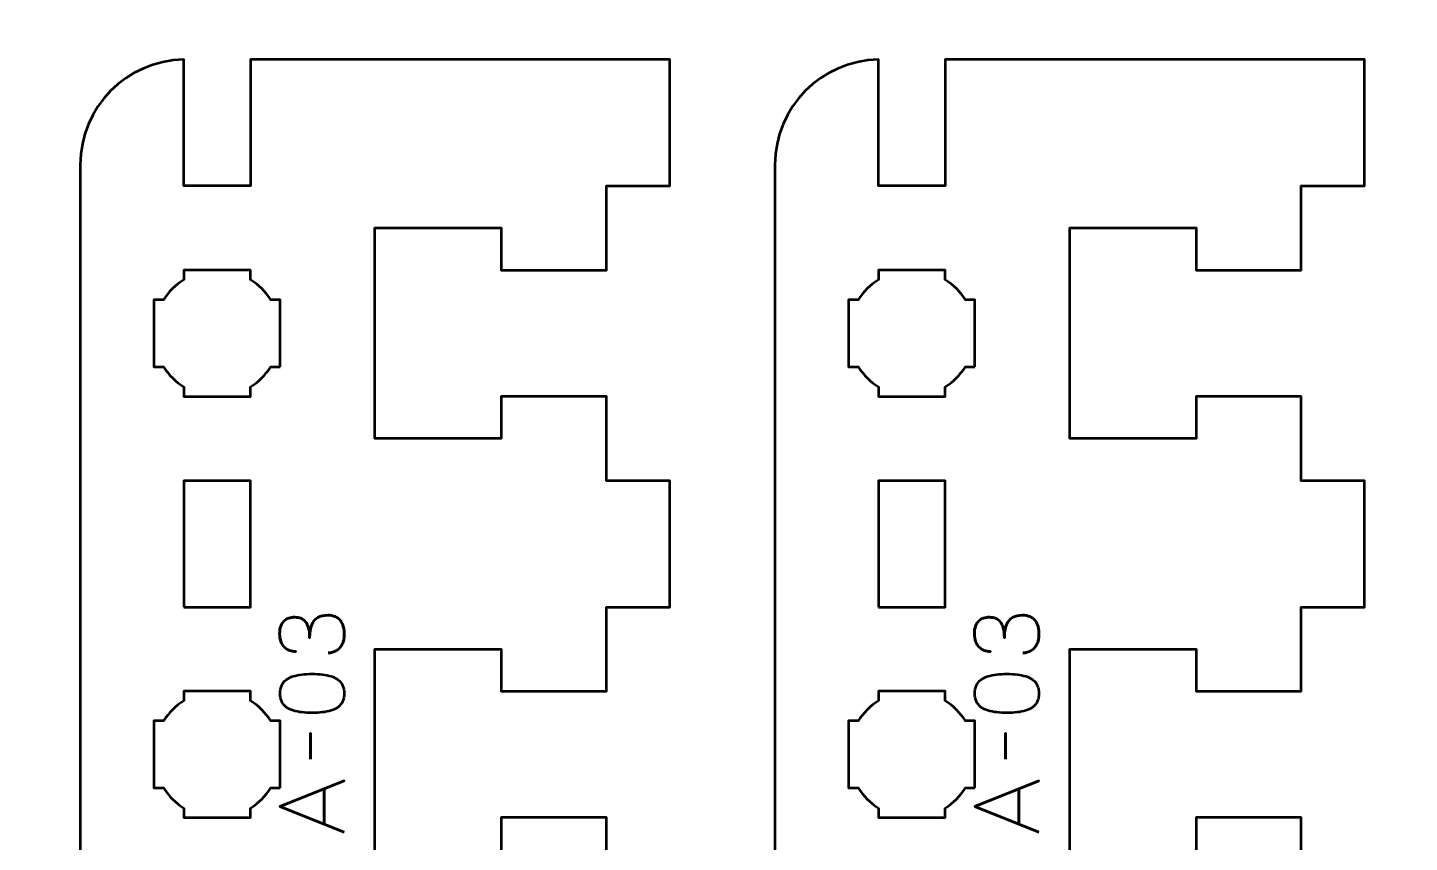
# Model space of a CAD drawing. Header units: centimetres. Extents: x -21 to 0, y -29.7 to 0.
# Drawn here: x -10.5 to -3.94, y -25.62 to -21.75 of the extents above; entities that cross this region are included whole.
import ezdxf

# ---------------------------------------------------------------- set-up
doc = ezdxf.new("R2010")
doc.units = ezdxf.units.CM
doc.header["$MEASUREMENT"] = 0
doc.layers.add('Layer 1', color=7, linetype='Continuous')

msp = doc.modelspace()

# ---------------------------------------------------------------- linework, layer by layer
at = {"layer": 'Layer 1', "color": 1, "lineweight": 53}
msp.add_open_spline([(-21.00003, -29.19995), (-21.00003, -29.19995), (-21.00003, -0.49992), (-21.00003, -0.49992), (-21.00003, -0.49992), (-21.00003, -0.22295), (-20.77694, 0.00004), (-20.49994, 0.00004), (-20.49994, 0.00004), (-20.49994, 0.00004), (-0.50008, 0.00004), (-0.50008, 0.00004), (-0.50008, 0.00004), (-0.22294, 0.00004), (0.00002, -0.22295), (0.00002, -0.49992), (0.00002, -0.49992), (0.00002, -0.49992), (0.00002, -29.19995), (0.00002, -29.19995), (0.00002, -29.19995), (0.00002, -29.47695), (-0.22294, -29.70004), (-0.50008, -29.70004), (-0.50008, -29.70004), (-0.50008, -29.70004), (-20.49994, -29.70004), (-20.49994, -29.70004), (-20.49994, -29.70004), (-20.77694, -29.70004), (-21.00003, -29.47695), (-21.00003, -29.19995)], degree=3, knots=[0, 0, 0, 0, 0.125, 0.125, 0.125, 0.125, 0.25, 0.25, 0.25, 0.25, 0.375, 0.375, 0.375, 0.375, 0.5, 0.5, 0.5, 0.5, 0.625, 0.625, 0.625, 0.625, 0.75, 0.75, 0.75, 0.75, 0.875, 0.875, 0.875, 0.875, 1, 1, 1, 1], dxfattribs=at)
at = {"layer": 'Layer 1', "lineweight": 53}
for points, knots in [([(-10.24999, -28.00011), (-10.24999, -28.27327), (-10.03079, -28.49533), (-9.75874, -28.50001), (-9.75874, -28.50001), (-9.75874, -28.50001), (-9.75874, -27.90011), (-9.75874, -27.90011), (-9.75874, -27.90011), (-9.75874, -27.90011), (-9.44124, -27.90011), (-9.44124, -27.90011), (-9.44124, -27.90011), (-9.44124, -27.90011), (-9.44124, -28.49819), (-9.44124, -28.49819), (-9.44124, -28.49819), (-9.44124, -28.49819), (-7.44999, -28.48761), (-7.44999, -28.48761), (-7.44999, -28.48761), (-7.44999, -28.48761), (-7.44999, -27.90011), (-7.44999, -27.90011), (-7.44999, -27.90011), (-7.44999, -27.90011), (-7.74999, -27.90011), (-7.74999, -27.90011), (-7.74999, -27.90011), (-7.74999, -27.90011), (-7.74999, -27.5001), (-7.74999, -27.5001), (-7.74999, -27.5001), (-7.74999, -27.5001), (-8.24999, -27.5001), (-8.24999, -27.5001), (-8.24999, -27.5001), (-8.24999, -27.5001), (-8.25, -27.7001), (-8.25, -27.7001), (-8.25, -27.7001), (-8.25, -27.7001), (-8.84999, -27.7001), (-8.84999, -27.7001), (-8.84999, -27.7001), (-8.84999, -27.31677), (-8.84999, -27.08342), (-8.84999, -26.70009), (-8.84999, -26.70009), (-8.84999, -26.70009), (-8.25, -26.70009), (-8.25, -26.70009), (-8.25, -26.70009), (-8.25, -26.70009), (-8.24999, -26.90009), (-8.24999, -26.90009), (-8.24999, -26.90009), (-8.24999, -26.90009), (-7.74998, -26.90009), (-7.74998, -26.90009), (-7.74998, -26.90009), (-7.74998, -26.90009), (-7.74999, -26.50008), (-7.74999, -26.50008), (-7.74999, -26.50008), (-7.74999, -26.50008), (-7.44999, -26.50008), (-7.44999, -26.50008), (-7.44999, -26.50008), (-7.44999, -26.50008), (-7.44999, -25.90007), (-7.44999, -25.90007), (-7.44999, -25.90007), (-7.44999, -25.90007), (-7.74999, -25.90007), (-7.74999, -25.90007), (-7.74999, -25.90007), (-7.74999, -25.90007), (-7.74999, -25.50007), (-7.74999, -25.50007), (-7.74999, -25.50007), (-7.74999, -25.50007), (-8.24999, -25.50007), (-8.24999, -25.50007), (-8.24999, -25.50007), (-8.24999, -25.50007), (-8.25, -25.70007), (-8.25, -25.70007), (-8.25, -25.70007), (-8.25, -25.70007), (-8.84999, -25.70007), (-8.84999, -25.70007), (-8.84999, -25.70007), (-8.84999, -25.31673), (-8.84999, -25.08339), (-8.84999, -24.70005), (-8.84999, -24.70005), (-8.84999, -24.70005), (-8.25, -24.70005), (-8.25, -24.70005), (-8.25, -24.70005), (-8.25, -24.70005), (-8.24999, -24.90005), (-8.24999, -24.90005), (-8.24999, -24.90005), (-8.24999, -24.90005), (-7.74998, -24.90005), (-7.74998, -24.90005), (-7.74998, -24.90005), (-7.74998, -24.90005), (-7.74999, -24.50005), (-7.74999, -24.50005), (-7.74999, -24.50005), (-7.74999, -24.50005), (-7.44999, -24.50005), (-7.44999, -24.50005), (-7.44999, -24.50005), (-7.44999, -24.50005), (-7.44999, -23.90004), (-7.44999, -23.90004), (-7.44999, -23.90004), (-7.44999, -23.90004), (-7.74999, -23.90004), (-7.74999, -23.90004), (-7.74999, -23.90004), (-7.74999, -23.90004), (-7.74999, -23.50003), (-7.74999, -23.50003), (-7.74999, -23.50003), (-7.74999, -23.50003), (-8.24999, -23.50003), (-8.24999, -23.50003), (-8.24999, -23.50003), (-8.24999, -23.50003), (-8.25, -23.70003), (-8.25, -23.70003), (-8.25, -23.70003), (-8.25, -23.70003), (-8.84999, -23.70003), (-8.84999, -23.70003), (-8.84999, -23.70003), (-8.84999, -23.3167), (-8.84999, -23.08335), (-8.84999, -22.70002), (-8.84999, -22.70002), (-8.84999, -22.70002), (-8.25, -22.70002), (-8.25, -22.70002), (-8.25, -22.70002), (-8.25, -22.70002), (-8.24999, -22.90002), (-8.24999, -22.90002), (-8.24999, -22.90002), (-8.24999, -22.90002), (-7.74998, -22.90002), (-7.74998, -22.90002), (-7.74998, -22.90002), (-7.74998, -22.90002), (-7.74999, -22.50001), (-7.74999, -22.50001), (-7.74999, -22.50001), (-7.74999, -22.50001), (-7.44999, -22.50001), (-7.44999, -22.50001), (-7.44999, -22.50001), (-7.44999, -22.50001), (-7.44999, -21.9), (-7.44999, -21.9), (-7.44999, -21.9), (-7.44999, -21.9), (-7.74999, -21.9), (-7.74999, -21.9), (-7.74999, -21.9), (-7.74999, -21.9), (-7.74998, -21.9), (-7.74998, -21.9), (-7.74998, -21.9), (-7.74998, -21.9), (-9.44124, -21.9), (-9.44124, -21.9), (-9.44124, -21.9), (-9.44124, -21.9), (-9.44124, -22.50001), (-9.44124, -22.50001), (-9.44124, -22.50001), (-9.44124, -22.50001), (-9.75874, -22.50001), (-9.75874, -22.50001), (-9.75874, -22.50001), (-9.75874, -22.50001), (-9.75874, -21.90011), (-9.75874, -21.90011), (-9.75874, -21.90011), (-10.03079, -21.90479), (-10.24999, -22.12685), (-10.24999, -22.40001)], [0, 0, 0, 0, 0.0204082, 0.0204082, 0.0204082, 0.0204082, 0.0408163, 0.0408163, 0.0408163, 0.0408163, 0.0612245, 0.0612245, 0.0612245, 0.0612245, 0.0816327, 0.0816327, 0.0816327, 0.0816327, 0.1020408, 0.1020408, 0.1020408, 0.1020408, 0.122449, 0.122449, 0.122449, 0.122449, 0.1428571, 0.1428571, 0.1428571, 0.1428571, 0.1632653, 0.1632653, 0.1632653, 0.1632653, 0.1836735, 0.1836735, 0.1836735, 0.1836735, 0.2040816, 0.2040816, 0.2040816, 0.2040816, 0.2244898, 0.2244898, 0.2244898, 0.2244898, 0.244898, 0.244898, 0.244898, 0.244898, 0.2653061, 0.2653061, 0.2653061, 0.2653061, 0.2857143, 0.2857143, 0.2857143, 0.2857143, 0.3061224, 0.3061224, 0.3061224, 0.3061224, 0.3265306, 0.3265306, 0.3265306, 0.3265306, 0.3469388, 0.3469388, 0.3469388, 0.3469388, 0.3673469, 0.3673469, 0.3673469, 0.3673469, 0.3877551, 0.3877551, 0.3877551, 0.3877551, 0.4081633, 0.4081633, 0.4081633, 0.4081633, 0.4285714, 0.4285714, 0.4285714, 0.4285714, 0.4489796, 0.4489796, 0.4489796, 0.4489796, 0.4693878, 0.4693878, 0.4693878, 0.4693878, 0.4897959, 0.4897959, 0.4897959, 0.4897959, 0.5102041, 0.5102041, 0.5102041, 0.5102041, 0.5306122, 0.5306122, 0.5306122, 0.5306122, 0.5510204, 0.5510204, 0.5510204, 0.5510204, 0.5714286, 0.5714286, 0.5714286, 0.5714286, 0.5918367, 0.5918367, 0.5918367, 0.5918367, 0.6122449, 0.6122449, 0.6122449, 0.6122449, 0.6326531, 0.6326531, 0.6326531, 0.6326531, 0.6530612, 0.6530612, 0.6530612, 0.6530612, 0.6734694, 0.6734694, 0.6734694, 0.6734694, 0.6938776, 0.6938776, 0.6938776, 0.6938776, 0.7142857, 0.7142857, 0.7142857, 0.7142857, 0.7346939, 0.7346939, 0.7346939, 0.7346939, 0.755102, 0.755102, 0.755102, 0.755102, 0.7755102, 0.7755102, 0.7755102, 0.7755102, 0.7959184, 0.7959184, 0.7959184, 0.7959184, 0.8163265, 0.8163265, 0.8163265, 0.8163265, 0.8367347, 0.8367347, 0.8367347, 0.8367347, 0.8571429, 0.8571429, 0.8571429, 0.8571429, 0.877551, 0.877551, 0.877551, 0.877551, 0.8979592, 0.8979592, 0.8979592, 0.8979592, 0.9183673, 0.9183673, 0.9183673, 0.9183673, 0.9387755, 0.9387755, 0.9387755, 0.9387755, 0.9591837, 0.9591837, 0.9591837, 0.9591837, 0.9795918, 0.9795918, 0.9795918, 0.9795918, 1, 1, 1, 1]), ([(-6.94999, -28.00011), (-6.94999, -28.27327), (-6.73079, -28.49533), (-6.45874, -28.50001), (-6.45874, -28.50001), (-6.45874, -28.50001), (-6.45874, -27.90011), (-6.45874, -27.90011), (-6.45874, -27.90011), (-6.45874, -27.90011), (-6.14124, -27.90011), (-6.14124, -27.90011), (-6.14124, -27.90011), (-6.14124, -27.90011), (-6.14124, -28.49819), (-6.14124, -28.49819), (-6.14124, -28.49819), (-6.14124, -28.49819), (-4.14999, -28.48761), (-4.14999, -28.48761), (-4.14999, -28.48761), (-4.14999, -28.48761), (-4.14999, -27.90011), (-4.14999, -27.90011), (-4.14999, -27.90011), (-4.14999, -27.90011), (-4.44999, -27.90011), (-4.44999, -27.90011), (-4.44999, -27.90011), (-4.44999, -27.90011), (-4.44999, -27.5001), (-4.44999, -27.5001), (-4.44999, -27.5001), (-4.44999, -27.5001), (-4.94999, -27.5001), (-4.94999, -27.5001), (-4.94999, -27.5001), (-4.94999, -27.5001), (-4.95, -27.7001), (-4.95, -27.7001), (-4.95, -27.7001), (-4.95, -27.7001), (-5.54999, -27.7001), (-5.54999, -27.7001), (-5.54999, -27.7001), (-5.54999, -27.31677), (-5.54999, -27.08342), (-5.54999, -26.70009), (-5.54999, -26.70009), (-5.54999, -26.70009), (-4.95, -26.70009), (-4.95, -26.70009), (-4.95, -26.70009), (-4.95, -26.70009), (-4.94999, -26.90009), (-4.94999, -26.90009), (-4.94999, -26.90009), (-4.94999, -26.90009), (-4.44998, -26.90009), (-4.44998, -26.90009), (-4.44998, -26.90009), (-4.44998, -26.90009), (-4.44999, -26.50008), (-4.44999, -26.50008), (-4.44999, -26.50008), (-4.44999, -26.50008), (-4.14999, -26.50008), (-4.14999, -26.50008), (-4.14999, -26.50008), (-4.14999, -26.50008), (-4.14999, -25.90007), (-4.14999, -25.90007), (-4.14999, -25.90007), (-4.14999, -25.90007), (-4.44999, -25.90007), (-4.44999, -25.90007), (-4.44999, -25.90007), (-4.44999, -25.90007), (-4.44999, -25.50007), (-4.44999, -25.50007), (-4.44999, -25.50007), (-4.44999, -25.50007), (-4.94999, -25.50007), (-4.94999, -25.50007), (-4.94999, -25.50007), (-4.94999, -25.50007), (-4.95, -25.70007), (-4.95, -25.70007), (-4.95, -25.70007), (-4.95, -25.70007), (-5.54999, -25.70007), (-5.54999, -25.70007), (-5.54999, -25.70007), (-5.54999, -25.31673), (-5.54999, -25.08339), (-5.54999, -24.70005), (-5.54999, -24.70005), (-5.54999, -24.70005), (-4.95, -24.70005), (-4.95, -24.70005), (-4.95, -24.70005), (-4.95, -24.70005), (-4.94999, -24.90005), (-4.94999, -24.90005), (-4.94999, -24.90005), (-4.94999, -24.90005), (-4.44998, -24.90005), (-4.44998, -24.90005), (-4.44998, -24.90005), (-4.44998, -24.90005), (-4.44999, -24.50005), (-4.44999, -24.50005), (-4.44999, -24.50005), (-4.44999, -24.50005), (-4.14999, -24.50005), (-4.14999, -24.50005), (-4.14999, -24.50005), (-4.14999, -24.50005), (-4.14999, -23.90004), (-4.14999, -23.90004), (-4.14999, -23.90004), (-4.14999, -23.90004), (-4.44999, -23.90004), (-4.44999, -23.90004), (-4.44999, -23.90004), (-4.44999, -23.90004), (-4.44999, -23.50003), (-4.44999, -23.50003), (-4.44999, -23.50003), (-4.44999, -23.50003), (-4.94999, -23.50003), (-4.94999, -23.50003), (-4.94999, -23.50003), (-4.94999, -23.50003), (-4.95, -23.70003), (-4.95, -23.70003), (-4.95, -23.70003), (-4.95, -23.70003), (-5.54999, -23.70003), (-5.54999, -23.70003), (-5.54999, -23.70003), (-5.54999, -23.3167), (-5.54999, -23.08335), (-5.54999, -22.70002), (-5.54999, -22.70002), (-5.54999, -22.70002), (-4.95, -22.70002), (-4.95, -22.70002), (-4.95, -22.70002), (-4.95, -22.70002), (-4.94999, -22.90002), (-4.94999, -22.90002), (-4.94999, -22.90002), (-4.94999, -22.90002), (-4.44998, -22.90002), (-4.44998, -22.90002), (-4.44998, -22.90002), (-4.44998, -22.90002), (-4.44999, -22.50001), (-4.44999, -22.50001), (-4.44999, -22.50001), (-4.44999, -22.50001), (-4.14999, -22.50001), (-4.14999, -22.50001), (-4.14999, -22.50001), (-4.14999, -22.50001), (-4.14999, -21.9), (-4.14999, -21.9), (-4.14999, -21.9), (-4.14999, -21.9), (-4.44999, -21.9), (-4.44999, -21.9), (-4.44999, -21.9), (-4.44999, -21.9), (-4.44998, -21.9), (-4.44998, -21.9), (-4.44998, -21.9), (-4.44998, -21.9), (-6.14124, -21.9), (-6.14124, -21.9), (-6.14124, -21.9), (-6.14124, -21.9), (-6.14124, -22.50001), (-6.14124, -22.50001), (-6.14124, -22.50001), (-6.14124, -22.50001), (-6.45874, -22.50001), (-6.45874, -22.50001), (-6.45874, -22.50001), (-6.45874, -22.50001), (-6.45874, -21.90011), (-6.45874, -21.90011), (-6.45874, -21.90011), (-6.73079, -21.90479), (-6.94999, -22.12685), (-6.94999, -22.40001)], [0, 0, 0, 0, 0.0204082, 0.0204082, 0.0204082, 0.0204082, 0.0408163, 0.0408163, 0.0408163, 0.0408163, 0.0612245, 0.0612245, 0.0612245, 0.0612245, 0.0816327, 0.0816327, 0.0816327, 0.0816327, 0.1020408, 0.1020408, 0.1020408, 0.1020408, 0.122449, 0.122449, 0.122449, 0.122449, 0.1428571, 0.1428571, 0.1428571, 0.1428571, 0.1632653, 0.1632653, 0.1632653, 0.1632653, 0.1836735, 0.1836735, 0.1836735, 0.1836735, 0.2040816, 0.2040816, 0.2040816, 0.2040816, 0.2244898, 0.2244898, 0.2244898, 0.2244898, 0.244898, 0.244898, 0.244898, 0.244898, 0.2653061, 0.2653061, 0.2653061, 0.2653061, 0.2857143, 0.2857143, 0.2857143, 0.2857143, 0.3061224, 0.3061224, 0.3061224, 0.3061224, 0.3265306, 0.3265306, 0.3265306, 0.3265306, 0.3469388, 0.3469388, 0.3469388, 0.3469388, 0.3673469, 0.3673469, 0.3673469, 0.3673469, 0.3877551, 0.3877551, 0.3877551, 0.3877551, 0.4081633, 0.4081633, 0.4081633, 0.4081633, 0.4285714, 0.4285714, 0.4285714, 0.4285714, 0.4489796, 0.4489796, 0.4489796, 0.4489796, 0.4693878, 0.4693878, 0.4693878, 0.4693878, 0.4897959, 0.4897959, 0.4897959, 0.4897959, 0.5102041, 0.5102041, 0.5102041, 0.5102041, 0.5306122, 0.5306122, 0.5306122, 0.5306122, 0.5510204, 0.5510204, 0.5510204, 0.5510204, 0.5714286, 0.5714286, 0.5714286, 0.5714286, 0.5918367, 0.5918367, 0.5918367, 0.5918367, 0.6122449, 0.6122449, 0.6122449, 0.6122449, 0.6326531, 0.6326531, 0.6326531, 0.6326531, 0.6530612, 0.6530612, 0.6530612, 0.6530612, 0.6734694, 0.6734694, 0.6734694, 0.6734694, 0.6938776, 0.6938776, 0.6938776, 0.6938776, 0.7142857, 0.7142857, 0.7142857, 0.7142857, 0.7346939, 0.7346939, 0.7346939, 0.7346939, 0.755102, 0.755102, 0.755102, 0.755102, 0.7755102, 0.7755102, 0.7755102, 0.7755102, 0.7959184, 0.7959184, 0.7959184, 0.7959184, 0.8163265, 0.8163265, 0.8163265, 0.8163265, 0.8367347, 0.8367347, 0.8367347, 0.8367347, 0.8571429, 0.8571429, 0.8571429, 0.8571429, 0.877551, 0.877551, 0.877551, 0.877551, 0.8979592, 0.8979592, 0.8979592, 0.8979592, 0.9183673, 0.9183673, 0.9183673, 0.9183673, 0.9387755, 0.9387755, 0.9387755, 0.9387755, 0.9591837, 0.9591837, 0.9591837, 0.9591837, 0.9795918, 0.9795918, 0.9795918, 0.9795918, 1, 1, 1, 1]), ([(-9.29999, -23.35878), (-9.29999, -23.35878), (-9.34543, -23.35878), (-9.34543, -23.35878), (-9.34543, -23.35878), (-9.36966, -23.39754), (-9.40249, -23.43036), (-9.44124, -23.45459), (-9.44124, -23.45459), (-9.44124, -23.45459), (-9.44124, -23.50003), (-9.44124, -23.50003), (-9.44124, -23.50003), (-9.44124, -23.50003), (-9.59999, -23.50003), (-9.59999, -23.50003), (-9.59999, -23.50003), (-9.59999, -23.50003), (-9.75874, -23.50003), (-9.75874, -23.50003), (-9.75874, -23.50003), (-9.75874, -23.50003), (-9.75874, -23.45459), (-9.75874, -23.45459), (-9.75874, -23.45459), (-9.79749, -23.43036), (-9.83032, -23.39754), (-9.85455, -23.35878), (-9.85455, -23.35878), (-9.85455, -23.35878), (-9.89999, -23.35878), (-9.89999, -23.35878), (-9.89999, -23.35878), (-9.89999, -23.35878), (-9.89999, -23.20003), (-9.89999, -23.20003), (-9.89999, -23.20003), (-9.89999, -23.20003), (-9.89999, -23.04127), (-9.89999, -23.04127), (-9.89999, -23.04127), (-9.89999, -23.04127), (-9.85455, -23.04127), (-9.85455, -23.04127), (-9.85455, -23.04127), (-9.83032, -23.00251), (-9.79749, -22.96969), (-9.75874, -22.94546), (-9.75874, -22.94546), (-9.75874, -22.94546), (-9.75874, -22.90002), (-9.75874, -22.90002), (-9.75874, -22.90002), (-9.75874, -22.90002), (-9.59999, -22.90002), (-9.59999, -22.90002), (-9.59999, -22.90002), (-9.59999, -22.90002), (-9.44124, -22.90002), (-9.44124, -22.90002), (-9.44124, -22.90002), (-9.44124, -22.90002), (-9.44124, -22.94546), (-9.44124, -22.94546), (-9.44124, -22.94546), (-9.40249, -22.96969), (-9.36966, -23.00251), (-9.34543, -23.04127), (-9.34543, -23.04127), (-9.34543, -23.04127), (-9.29999, -23.04127), (-9.29999, -23.04127), (-9.29999, -23.04127), (-9.29999, -23.04127), (-9.29999, -23.20003), (-9.29999, -23.20003), (-9.29999, -23.20003), (-9.29999, -23.20003), (-9.29999, -23.35878), (-9.29999, -23.35878)], [0, 0, 0, 0, 0.05, 0.05, 0.05, 0.05, 0.1, 0.1, 0.1, 0.1, 0.15, 0.15, 0.15, 0.15, 0.2, 0.2, 0.2, 0.2, 0.25, 0.25, 0.25, 0.25, 0.3, 0.3, 0.3, 0.3, 0.35, 0.35, 0.35, 0.35, 0.4, 0.4, 0.4, 0.4, 0.45, 0.45, 0.45, 0.45, 0.5, 0.5, 0.5, 0.5, 0.55, 0.55, 0.55, 0.55, 0.6, 0.6, 0.6, 0.6, 0.65, 0.65, 0.65, 0.65, 0.7, 0.7, 0.7, 0.7, 0.75, 0.75, 0.75, 0.75, 0.8, 0.8, 0.8, 0.8, 0.85, 0.85, 0.85, 0.85, 0.9, 0.9, 0.9, 0.9, 0.95, 0.95, 0.95, 0.95, 1, 1, 1, 1]), ([(-5.99999, -23.35878), (-5.99999, -23.35878), (-6.04543, -23.35878), (-6.04543, -23.35878), (-6.04543, -23.35878), (-6.06966, -23.39754), (-6.10249, -23.43036), (-6.14124, -23.45459), (-6.14124, -23.45459), (-6.14124, -23.45459), (-6.14124, -23.50003), (-6.14124, -23.50003), (-6.14124, -23.50003), (-6.14124, -23.50003), (-6.29999, -23.50003), (-6.29999, -23.50003), (-6.29999, -23.50003), (-6.29999, -23.50003), (-6.45874, -23.50003), (-6.45874, -23.50003), (-6.45874, -23.50003), (-6.45874, -23.50003), (-6.45874, -23.45459), (-6.45874, -23.45459), (-6.45874, -23.45459), (-6.49749, -23.43036), (-6.53032, -23.39754), (-6.55455, -23.35878), (-6.55455, -23.35878), (-6.55455, -23.35878), (-6.59999, -23.35878), (-6.59999, -23.35878), (-6.59999, -23.35878), (-6.59999, -23.35878), (-6.59999, -23.20003), (-6.59999, -23.20003), (-6.59999, -23.20003), (-6.59999, -23.20003), (-6.59999, -23.04127), (-6.59999, -23.04127), (-6.59999, -23.04127), (-6.59999, -23.04127), (-6.55455, -23.04127), (-6.55455, -23.04127), (-6.55455, -23.04127), (-6.53032, -23.00251), (-6.49749, -22.96969), (-6.45874, -22.94546), (-6.45874, -22.94546), (-6.45874, -22.94546), (-6.45874, -22.90002), (-6.45874, -22.90002), (-6.45874, -22.90002), (-6.45874, -22.90002), (-6.29999, -22.90002), (-6.29999, -22.90002), (-6.29999, -22.90002), (-6.29999, -22.90002), (-6.14124, -22.90002), (-6.14124, -22.90002), (-6.14124, -22.90002), (-6.14124, -22.90002), (-6.14124, -22.94546), (-6.14124, -22.94546), (-6.14124, -22.94546), (-6.10249, -22.96969), (-6.06966, -23.00251), (-6.04543, -23.04127), (-6.04543, -23.04127), (-6.04543, -23.04127), (-5.99999, -23.04127), (-5.99999, -23.04127), (-5.99999, -23.04127), (-5.99999, -23.04127), (-5.99999, -23.20003), (-5.99999, -23.20003), (-5.99999, -23.20003), (-5.99999, -23.20003), (-5.99999, -23.35878), (-5.99999, -23.35878)], [0, 0, 0, 0, 0.05, 0.05, 0.05, 0.05, 0.1, 0.1, 0.1, 0.1, 0.15, 0.15, 0.15, 0.15, 0.2, 0.2, 0.2, 0.2, 0.25, 0.25, 0.25, 0.25, 0.3, 0.3, 0.3, 0.3, 0.35, 0.35, 0.35, 0.35, 0.4, 0.4, 0.4, 0.4, 0.45, 0.45, 0.45, 0.45, 0.5, 0.5, 0.5, 0.5, 0.55, 0.55, 0.55, 0.55, 0.6, 0.6, 0.6, 0.6, 0.65, 0.65, 0.65, 0.65, 0.7, 0.7, 0.7, 0.7, 0.75, 0.75, 0.75, 0.75, 0.8, 0.8, 0.8, 0.8, 0.85, 0.85, 0.85, 0.85, 0.9, 0.9, 0.9, 0.9, 0.95, 0.95, 0.95, 0.95, 1, 1, 1, 1]), ([(-9.75874, -24.50005), (-9.75874, -24.50005), (-9.75874, -23.90004), (-9.75874, -23.90004), (-9.75874, -23.90004), (-9.75874, -23.90004), (-9.44124, -23.90004), (-9.44124, -23.90004), (-9.44124, -23.90004), (-9.44124, -23.90004), (-9.44124, -24.50005), (-9.44124, -24.50005), (-9.44124, -24.50005), (-9.44124, -24.50005), (-9.75874, -24.50005), (-9.75874, -24.50005)], [0, 0, 0, 0, 0.25, 0.25, 0.25, 0.25, 0.5, 0.5, 0.5, 0.5, 0.75, 0.75, 0.75, 0.75, 1, 1, 1, 1]), ([(-6.45874, -24.50005), (-6.45874, -24.50005), (-6.45874, -23.90004), (-6.45874, -23.90004), (-6.45874, -23.90004), (-6.45874, -23.90004), (-6.14124, -23.90004), (-6.14124, -23.90004), (-6.14124, -23.90004), (-6.14124, -23.90004), (-6.14124, -24.50005), (-6.14124, -24.50005), (-6.14124, -24.50005), (-6.14124, -24.50005), (-6.45874, -24.50005), (-6.45874, -24.50005)], [0, 0, 0, 0, 0.25, 0.25, 0.25, 0.25, 0.5, 0.5, 0.5, 0.5, 0.75, 0.75, 0.75, 0.75, 1, 1, 1, 1]), ([(-9.29999, -25.35881), (-9.29999, -25.35881), (-9.34543, -25.35881), (-9.34543, -25.35881), (-9.34543, -25.35881), (-9.36966, -25.39757), (-9.40249, -25.43039), (-9.44124, -25.45462), (-9.44124, -25.45462), (-9.44124, -25.45462), (-9.44124, -25.50007), (-9.44124, -25.50007), (-9.44124, -25.50007), (-9.44124, -25.50007), (-9.59999, -25.50007), (-9.59999, -25.50007), (-9.59999, -25.50007), (-9.59999, -25.50007), (-9.75874, -25.50007), (-9.75874, -25.50007), (-9.75874, -25.50007), (-9.75874, -25.50007), (-9.75874, -25.45462), (-9.75874, -25.45462), (-9.75874, -25.45462), (-9.79749, -25.43039), (-9.83032, -25.39757), (-9.85455, -25.35881), (-9.85455, -25.35881), (-9.85455, -25.35881), (-9.89999, -25.35881), (-9.89999, -25.35881), (-9.89999, -25.35881), (-9.89999, -25.35881), (-9.89999, -25.20006), (-9.89999, -25.20006), (-9.89999, -25.20006), (-9.89999, -25.20006), (-9.89999, -25.04131), (-9.89999, -25.04131), (-9.89999, -25.04131), (-9.89999, -25.04131), (-9.85455, -25.04131), (-9.85455, -25.04131), (-9.85455, -25.04131), (-9.83032, -25.00255), (-9.79749, -24.96973), (-9.75874, -24.9455), (-9.75874, -24.9455), (-9.75874, -24.9455), (-9.75874, -24.90005), (-9.75874, -24.90005), (-9.75874, -24.90005), (-9.75874, -24.90005), (-9.59999, -24.90005), (-9.59999, -24.90005), (-9.59999, -24.90005), (-9.59999, -24.90005), (-9.44124, -24.90005), (-9.44124, -24.90005), (-9.44124, -24.90005), (-9.44124, -24.90005), (-9.44124, -24.9455), (-9.44124, -24.9455), (-9.44124, -24.9455), (-9.40249, -24.96973), (-9.36966, -25.00255), (-9.34543, -25.04131), (-9.34543, -25.04131), (-9.34543, -25.04131), (-9.29999, -25.04131), (-9.29999, -25.04131), (-9.29999, -25.04131), (-9.29999, -25.04131), (-9.29999, -25.20006), (-9.29999, -25.20006), (-9.29999, -25.20006), (-9.29999, -25.20006), (-9.29999, -25.35881), (-9.29999, -25.35881)], [0, 0, 0, 0, 0.05, 0.05, 0.05, 0.05, 0.1, 0.1, 0.1, 0.1, 0.15, 0.15, 0.15, 0.15, 0.2, 0.2, 0.2, 0.2, 0.25, 0.25, 0.25, 0.25, 0.3, 0.3, 0.3, 0.3, 0.35, 0.35, 0.35, 0.35, 0.4, 0.4, 0.4, 0.4, 0.45, 0.45, 0.45, 0.45, 0.5, 0.5, 0.5, 0.5, 0.55, 0.55, 0.55, 0.55, 0.6, 0.6, 0.6, 0.6, 0.65, 0.65, 0.65, 0.65, 0.7, 0.7, 0.7, 0.7, 0.75, 0.75, 0.75, 0.75, 0.8, 0.8, 0.8, 0.8, 0.85, 0.85, 0.85, 0.85, 0.9, 0.9, 0.9, 0.9, 0.95, 0.95, 0.95, 0.95, 1, 1, 1, 1]), ([(-5.99999, -25.35881), (-5.99999, -25.35881), (-6.04543, -25.35881), (-6.04543, -25.35881), (-6.04543, -25.35881), (-6.06966, -25.39757), (-6.10249, -25.43039), (-6.14124, -25.45462), (-6.14124, -25.45462), (-6.14124, -25.45462), (-6.14124, -25.50007), (-6.14124, -25.50007), (-6.14124, -25.50007), (-6.14124, -25.50007), (-6.29999, -25.50007), (-6.29999, -25.50007), (-6.29999, -25.50007), (-6.29999, -25.50007), (-6.45874, -25.50007), (-6.45874, -25.50007), (-6.45874, -25.50007), (-6.45874, -25.50007), (-6.45874, -25.45462), (-6.45874, -25.45462), (-6.45874, -25.45462), (-6.49749, -25.43039), (-6.53032, -25.39757), (-6.55455, -25.35881), (-6.55455, -25.35881), (-6.55455, -25.35881), (-6.59999, -25.35881), (-6.59999, -25.35881), (-6.59999, -25.35881), (-6.59999, -25.35881), (-6.59999, -25.20006), (-6.59999, -25.20006), (-6.59999, -25.20006), (-6.59999, -25.20006), (-6.59999, -25.04131), (-6.59999, -25.04131), (-6.59999, -25.04131), (-6.59999, -25.04131), (-6.55455, -25.04131), (-6.55455, -25.04131), (-6.55455, -25.04131), (-6.53032, -25.00255), (-6.49749, -24.96973), (-6.45874, -24.9455), (-6.45874, -24.9455), (-6.45874, -24.9455), (-6.45874, -24.90005), (-6.45874, -24.90005), (-6.45874, -24.90005), (-6.45874, -24.90005), (-6.29999, -24.90005), (-6.29999, -24.90005), (-6.29999, -24.90005), (-6.29999, -24.90005), (-6.14124, -24.90005), (-6.14124, -24.90005), (-6.14124, -24.90005), (-6.14124, -24.90005), (-6.14124, -24.9455), (-6.14124, -24.9455), (-6.14124, -24.9455), (-6.10249, -24.96973), (-6.06966, -25.00255), (-6.04543, -25.04131), (-6.04543, -25.04131), (-6.04543, -25.04131), (-5.99999, -25.04131), (-5.99999, -25.04131), (-5.99999, -25.04131), (-5.99999, -25.04131), (-5.99999, -25.20006), (-5.99999, -25.20006), (-5.99999, -25.20006), (-5.99999, -25.20006), (-5.99999, -25.35881), (-5.99999, -25.35881)], [0, 0, 0, 0, 0.05, 0.05, 0.05, 0.05, 0.1, 0.1, 0.1, 0.1, 0.15, 0.15, 0.15, 0.15, 0.2, 0.2, 0.2, 0.2, 0.25, 0.25, 0.25, 0.25, 0.3, 0.3, 0.3, 0.3, 0.35, 0.35, 0.35, 0.35, 0.4, 0.4, 0.4, 0.4, 0.45, 0.45, 0.45, 0.45, 0.5, 0.5, 0.5, 0.5, 0.55, 0.55, 0.55, 0.55, 0.6, 0.6, 0.6, 0.6, 0.65, 0.65, 0.65, 0.65, 0.7, 0.7, 0.7, 0.7, 0.75, 0.75, 0.75, 0.75, 0.8, 0.8, 0.8, 0.8, 0.85, 0.85, 0.85, 0.85, 0.9, 0.9, 0.9, 0.9, 0.95, 0.95, 0.95, 0.95, 1, 1, 1, 1])]:
    msp.add_open_spline(points, degree=3, knots=knots, dxfattribs=at)
at = {"layer": 'Layer 1', "color": 3, "lineweight": 53}
for points in [[(-10.24999, -22.40001), (-10.24999, -22.40001), (-10.24999, -28.00011), (-10.24999, -28.00011)], [(-6.94999, -22.40001), (-6.94999, -22.40001), (-6.94999, -28.00011), (-6.94999, -28.00011)]]:
    msp.add_open_spline(points, degree=3, dxfattribs=at)
at = {"layer": 'Layer 1', "color": 5, "lineweight": 53}
for points, knots in [([(-9.07273, -24.71767), (-9.05749, -24.7176), (-9.04423, -24.71407), (-9.03273, -24.70709), (-9.03273, -24.70709), (-9.0213, -24.7001), (-9.01234, -24.69015), (-9.00592, -24.67717), (-9.00592, -24.67717), (-8.9995, -24.66419), (-8.99625, -24.6486), (-8.99611, -24.63046), (-8.99611, -24.63046), (-8.99611, -24.61685), (-8.99752, -24.6045), (-9.00048, -24.59328), (-9.00048, -24.59328), (-9.00345, -24.58213), (-9.00803, -24.57254), (-9.01431, -24.56442), (-9.01431, -24.56442), (-9.02059, -24.55631), (-9.02871, -24.5501), (-9.03858, -24.54566), (-9.03858, -24.54566), (-9.04853, -24.54128), (-9.06046, -24.5391), (-9.07443, -24.53903), (-9.07443, -24.53903), (-9.09305, -24.53895), (-9.10879, -24.54276), (-9.12156, -24.55031), (-9.12156, -24.55031), (-9.13433, -24.55786), (-9.14392, -24.56958), (-9.15048, -24.58531), (-9.15048, -24.58531), (-9.15705, -24.60104), (-9.16036, -24.62122), (-9.16036, -24.6457), (-9.16036, -24.6457), (-9.16029, -24.62743), (-9.16198, -24.61212), (-9.16544, -24.59963), (-9.16544, -24.59963), (-9.1689, -24.58721), (-9.17377, -24.57727), (-9.18012, -24.56979), (-9.18012, -24.56979), (-9.1864, -24.56231), (-9.19388, -24.55688), (-9.20248, -24.55363), (-9.20248, -24.55363), (-9.21102, -24.55031), (-9.2204, -24.54869), (-9.23063, -24.54876), (-9.23063, -24.54876), (-9.24087, -24.54869), (-9.25032, -24.5501), (-9.25907, -24.55292), (-9.25907, -24.55292), (-9.26782, -24.55568), (-9.27551, -24.56019), (-9.28207, -24.56633), (-9.28207, -24.56633), (-9.28863, -24.57247), (-9.29378, -24.58058), (-9.29745, -24.59053), (-9.29745, -24.59053), (-9.30112, -24.60055), (-9.30295, -24.61276), (-9.30302, -24.62708), (-9.30302, -24.62708), (-9.30295, -24.64133), (-9.30084, -24.65382), (-9.29674, -24.6644), (-9.29674, -24.6644), (-9.29265, -24.67506), (-9.28708, -24.6838), (-9.27995, -24.69086), (-9.27995, -24.69086), (-9.27283, -24.69784), (-9.26471, -24.70307), (-9.25554, -24.70652), (-9.25554, -24.70652), (-9.24637, -24.71005), (-9.23663, -24.71174), (-9.2264, -24.71174), (-9.2264, -24.71174), (-9.23663, -24.71174), (-9.24637, -24.71005), (-9.25554, -24.70652), (-9.25554, -24.70652), (-9.26471, -24.70307), (-9.27283, -24.69784), (-9.27995, -24.69086), (-9.27995, -24.69086), (-9.28708, -24.6838), (-9.29265, -24.67506), (-9.29674, -24.6644), (-9.29674, -24.6644), (-9.30084, -24.65382), (-9.30295, -24.64133), (-9.30302, -24.62708), (-9.30302, -24.62708), (-9.30295, -24.61276), (-9.30112, -24.60055), (-9.29745, -24.59053), (-9.29745, -24.59053), (-9.29378, -24.58058), (-9.28863, -24.57247), (-9.28207, -24.56633), (-9.28207, -24.56633), (-9.27551, -24.56019), (-9.26782, -24.55568), (-9.25907, -24.55292), (-9.25907, -24.55292), (-9.25032, -24.5501), (-9.24087, -24.54869), (-9.23063, -24.54876), (-9.23063, -24.54876), (-9.2204, -24.54869), (-9.21102, -24.55031), (-9.20248, -24.55363), (-9.20248, -24.55363), (-9.19388, -24.55688), (-9.1864, -24.56231), (-9.18012, -24.56979), (-9.18012, -24.56979), (-9.17377, -24.57727), (-9.1689, -24.58721), (-9.16544, -24.59963), (-9.16544, -24.59963), (-9.16198, -24.61212), (-9.16029, -24.62743), (-9.16036, -24.6457), (-9.16036, -24.6457), (-9.16036, -24.62122), (-9.15705, -24.60104), (-9.15048, -24.58531), (-9.15048, -24.58531), (-9.14392, -24.56958), (-9.13433, -24.55786), (-9.12156, -24.55031), (-9.12156, -24.55031), (-9.10879, -24.54276), (-9.09305, -24.53895), (-9.07443, -24.53903), (-9.07443, -24.53903), (-9.06046, -24.5391), (-9.04853, -24.54128), (-9.03858, -24.54566), (-9.03858, -24.54566), (-9.02871, -24.5501), (-9.02059, -24.55631), (-9.01431, -24.56442), (-9.01431, -24.56442), (-9.00803, -24.57254), (-9.00345, -24.58213), (-9.00048, -24.59328), (-9.00048, -24.59328), (-8.99752, -24.6045), (-8.99611, -24.61685), (-8.99611, -24.63046), (-8.99611, -24.63046), (-8.99625, -24.6486), (-8.9995, -24.66419), (-9.00592, -24.67717), (-9.00592, -24.67717), (-9.01234, -24.69015), (-9.0213, -24.7001), (-9.03273, -24.70709), (-9.03273, -24.70709), (-9.04423, -24.71407), (-9.05749, -24.7176), (-9.07273, -24.71767)], [0, 0, 0, 0, 0.0227273, 0.0227273, 0.0227273, 0.0227273, 0.0454545, 0.0454545, 0.0454545, 0.0454545, 0.0681818, 0.0681818, 0.0681818, 0.0681818, 0.0909091, 0.0909091, 0.0909091, 0.0909091, 0.1136364, 0.1136364, 0.1136364, 0.1136364, 0.1363636, 0.1363636, 0.1363636, 0.1363636, 0.1590909, 0.1590909, 0.1590909, 0.1590909, 0.1818182, 0.1818182, 0.1818182, 0.1818182, 0.2045455, 0.2045455, 0.2045455, 0.2045455, 0.2272727, 0.2272727, 0.2272727, 0.2272727, 0.25, 0.25, 0.25, 0.25, 0.2727273, 0.2727273, 0.2727273, 0.2727273, 0.2954545, 0.2954545, 0.2954545, 0.2954545, 0.3181818, 0.3181818, 0.3181818, 0.3181818, 0.3409091, 0.3409091, 0.3409091, 0.3409091, 0.3636364, 0.3636364, 0.3636364, 0.3636364, 0.3863636, 0.3863636, 0.3863636, 0.3863636, 0.4090909, 0.4090909, 0.4090909, 0.4090909, 0.4318182, 0.4318182, 0.4318182, 0.4318182, 0.4545455, 0.4545455, 0.4545455, 0.4545455, 0.4772727, 0.4772727, 0.4772727, 0.4772727, 0.5, 0.5, 0.5, 0.5, 0.5227273, 0.5227273, 0.5227273, 0.5227273, 0.5454545, 0.5454545, 0.5454545, 0.5454545, 0.5681818, 0.5681818, 0.5681818, 0.5681818, 0.5909091, 0.5909091, 0.5909091, 0.5909091, 0.6136364, 0.6136364, 0.6136364, 0.6136364, 0.6363636, 0.6363636, 0.6363636, 0.6363636, 0.6590909, 0.6590909, 0.6590909, 0.6590909, 0.6818182, 0.6818182, 0.6818182, 0.6818182, 0.7045455, 0.7045455, 0.7045455, 0.7045455, 0.7272727, 0.7272727, 0.7272727, 0.7272727, 0.75, 0.75, 0.75, 0.75, 0.7727273, 0.7727273, 0.7727273, 0.7727273, 0.7954545, 0.7954545, 0.7954545, 0.7954545, 0.8181818, 0.8181818, 0.8181818, 0.8181818, 0.8409091, 0.8409091, 0.8409091, 0.8409091, 0.8636364, 0.8636364, 0.8636364, 0.8636364, 0.8863636, 0.8863636, 0.8863636, 0.8863636, 0.9090909, 0.9090909, 0.9090909, 0.9090909, 0.9318182, 0.9318182, 0.9318182, 0.9318182, 0.9545455, 0.9545455, 0.9545455, 0.9545455, 0.9772727, 0.9772727, 0.9772727, 0.9772727, 1, 1, 1, 1]), ([(-5.77273, -24.71767), (-5.75749, -24.7176), (-5.74423, -24.71407), (-5.73273, -24.70709), (-5.73273, -24.70709), (-5.7213, -24.7001), (-5.71234, -24.69015), (-5.70592, -24.67717), (-5.70592, -24.67717), (-5.6995, -24.66419), (-5.69625, -24.6486), (-5.69611, -24.63046), (-5.69611, -24.63046), (-5.69611, -24.61685), (-5.69752, -24.6045), (-5.70048, -24.59328), (-5.70048, -24.59328), (-5.70345, -24.58213), (-5.70803, -24.57254), (-5.71431, -24.56442), (-5.71431, -24.56442), (-5.72059, -24.55631), (-5.72871, -24.5501), (-5.73858, -24.54566), (-5.73858, -24.54566), (-5.74853, -24.54128), (-5.76046, -24.5391), (-5.77443, -24.53903), (-5.77443, -24.53903), (-5.79305, -24.53895), (-5.80879, -24.54276), (-5.82156, -24.55031), (-5.82156, -24.55031), (-5.83433, -24.55786), (-5.84392, -24.56958), (-5.85048, -24.58531), (-5.85048, -24.58531), (-5.85705, -24.60104), (-5.86036, -24.62122), (-5.86036, -24.6457), (-5.86036, -24.6457), (-5.86029, -24.62743), (-5.86198, -24.61212), (-5.86544, -24.59963), (-5.86544, -24.59963), (-5.8689, -24.58721), (-5.87377, -24.57727), (-5.88012, -24.56979), (-5.88012, -24.56979), (-5.8864, -24.56231), (-5.89388, -24.55688), (-5.90248, -24.55363), (-5.90248, -24.55363), (-5.91102, -24.55031), (-5.9204, -24.54869), (-5.93063, -24.54876), (-5.93063, -24.54876), (-5.94087, -24.54869), (-5.95032, -24.5501), (-5.95907, -24.55292), (-5.95907, -24.55292), (-5.96782, -24.55568), (-5.97551, -24.56019), (-5.98207, -24.56633), (-5.98207, -24.56633), (-5.98863, -24.57247), (-5.99378, -24.58058), (-5.99745, -24.59053), (-5.99745, -24.59053), (-6.00112, -24.60055), (-6.00295, -24.61276), (-6.00302, -24.62708), (-6.00302, -24.62708), (-6.00295, -24.64133), (-6.00084, -24.65382), (-5.99674, -24.6644), (-5.99674, -24.6644), (-5.99265, -24.67506), (-5.98708, -24.6838), (-5.97995, -24.69086), (-5.97995, -24.69086), (-5.97283, -24.69784), (-5.96471, -24.70307), (-5.95554, -24.70652), (-5.95554, -24.70652), (-5.94637, -24.71005), (-5.93663, -24.71174), (-5.9264, -24.71174), (-5.9264, -24.71174), (-5.93663, -24.71174), (-5.94637, -24.71005), (-5.95554, -24.70652), (-5.95554, -24.70652), (-5.96471, -24.70307), (-5.97283, -24.69784), (-5.97995, -24.69086), (-5.97995, -24.69086), (-5.98708, -24.6838), (-5.99265, -24.67506), (-5.99674, -24.6644), (-5.99674, -24.6644), (-6.00084, -24.65382), (-6.00295, -24.64133), (-6.00302, -24.62708), (-6.00302, -24.62708), (-6.00295, -24.61276), (-6.00112, -24.60055), (-5.99745, -24.59053), (-5.99745, -24.59053), (-5.99378, -24.58058), (-5.98863, -24.57247), (-5.98207, -24.56633), (-5.98207, -24.56633), (-5.97551, -24.56019), (-5.96782, -24.55568), (-5.95907, -24.55292), (-5.95907, -24.55292), (-5.95032, -24.5501), (-5.94087, -24.54869), (-5.93063, -24.54876), (-5.93063, -24.54876), (-5.9204, -24.54869), (-5.91102, -24.55031), (-5.90248, -24.55363), (-5.90248, -24.55363), (-5.89388, -24.55688), (-5.8864, -24.56231), (-5.88012, -24.56979), (-5.88012, -24.56979), (-5.87377, -24.57727), (-5.8689, -24.58721), (-5.86544, -24.59963), (-5.86544, -24.59963), (-5.86198, -24.61212), (-5.86029, -24.62743), (-5.86036, -24.6457), (-5.86036, -24.6457), (-5.86036, -24.62122), (-5.85705, -24.60104), (-5.85048, -24.58531), (-5.85048, -24.58531), (-5.84392, -24.56958), (-5.83433, -24.55786), (-5.82156, -24.55031), (-5.82156, -24.55031), (-5.80879, -24.54276), (-5.79305, -24.53895), (-5.77443, -24.53903), (-5.77443, -24.53903), (-5.76046, -24.5391), (-5.74853, -24.54128), (-5.73858, -24.54566), (-5.73858, -24.54566), (-5.72871, -24.5501), (-5.72059, -24.55631), (-5.71431, -24.56442), (-5.71431, -24.56442), (-5.70803, -24.57254), (-5.70345, -24.58213), (-5.70048, -24.59328), (-5.70048, -24.59328), (-5.69752, -24.6045), (-5.69611, -24.61685), (-5.69611, -24.63046), (-5.69611, -24.63046), (-5.69625, -24.6486), (-5.6995, -24.66419), (-5.70592, -24.67717), (-5.70592, -24.67717), (-5.71234, -24.69015), (-5.7213, -24.7001), (-5.73273, -24.70709), (-5.73273, -24.70709), (-5.74423, -24.71407), (-5.75749, -24.7176), (-5.77273, -24.71767)], [0, 0, 0, 0, 0.0227273, 0.0227273, 0.0227273, 0.0227273, 0.0454545, 0.0454545, 0.0454545, 0.0454545, 0.0681818, 0.0681818, 0.0681818, 0.0681818, 0.0909091, 0.0909091, 0.0909091, 0.0909091, 0.1136364, 0.1136364, 0.1136364, 0.1136364, 0.1363636, 0.1363636, 0.1363636, 0.1363636, 0.1590909, 0.1590909, 0.1590909, 0.1590909, 0.1818182, 0.1818182, 0.1818182, 0.1818182, 0.2045455, 0.2045455, 0.2045455, 0.2045455, 0.2272727, 0.2272727, 0.2272727, 0.2272727, 0.25, 0.25, 0.25, 0.25, 0.2727273, 0.2727273, 0.2727273, 0.2727273, 0.2954545, 0.2954545, 0.2954545, 0.2954545, 0.3181818, 0.3181818, 0.3181818, 0.3181818, 0.3409091, 0.3409091, 0.3409091, 0.3409091, 0.3636364, 0.3636364, 0.3636364, 0.3636364, 0.3863636, 0.3863636, 0.3863636, 0.3863636, 0.4090909, 0.4090909, 0.4090909, 0.4090909, 0.4318182, 0.4318182, 0.4318182, 0.4318182, 0.4545455, 0.4545455, 0.4545455, 0.4545455, 0.4772727, 0.4772727, 0.4772727, 0.4772727, 0.5, 0.5, 0.5, 0.5, 0.5227273, 0.5227273, 0.5227273, 0.5227273, 0.5454545, 0.5454545, 0.5454545, 0.5454545, 0.5681818, 0.5681818, 0.5681818, 0.5681818, 0.5909091, 0.5909091, 0.5909091, 0.5909091, 0.6136364, 0.6136364, 0.6136364, 0.6136364, 0.6363636, 0.6363636, 0.6363636, 0.6363636, 0.6590909, 0.6590909, 0.6590909, 0.6590909, 0.6818182, 0.6818182, 0.6818182, 0.6818182, 0.7045455, 0.7045455, 0.7045455, 0.7045455, 0.7272727, 0.7272727, 0.7272727, 0.7272727, 0.75, 0.75, 0.75, 0.75, 0.7727273, 0.7727273, 0.7727273, 0.7727273, 0.7954545, 0.7954545, 0.7954545, 0.7954545, 0.8181818, 0.8181818, 0.8181818, 0.8181818, 0.8409091, 0.8409091, 0.8409091, 0.8409091, 0.8636364, 0.8636364, 0.8636364, 0.8636364, 0.8863636, 0.8863636, 0.8863636, 0.8863636, 0.9090909, 0.9090909, 0.9090909, 0.9090909, 0.9318182, 0.9318182, 0.9318182, 0.9318182, 0.9545455, 0.9545455, 0.9545455, 0.9545455, 0.9772727, 0.9772727, 0.9772727, 0.9772727, 1, 1, 1, 1]), ([(-8.99611, -24.91029), (-8.99618, -24.89548), (-8.99879, -24.88271), (-9.00387, -24.87205), (-9.00387, -24.87205), (-9.00895, -24.86147), (-9.01622, -24.85265), (-9.02546, -24.8456), (-9.02546, -24.8456), (-9.03477, -24.83861), (-9.04578, -24.83311), (-9.05848, -24.82902), (-9.05848, -24.82902), (-9.07118, -24.82499), (-9.08508, -24.8221), (-9.10032, -24.82048), (-9.10032, -24.82048), (-9.11556, -24.81878), (-9.13158, -24.81794), (-9.14851, -24.81801), (-9.14851, -24.81801), (-9.16537, -24.81794), (-9.18139, -24.81878), (-9.19656, -24.82048), (-9.19656, -24.82048), (-9.21173, -24.8221), (-9.2257, -24.82499), (-9.2384, -24.82902), (-9.2384, -24.82902), (-9.25103, -24.83311), (-9.26203, -24.83861), (-9.27142, -24.8456), (-9.27142, -24.8456), (-9.28073, -24.85265), (-9.288, -24.86147), (-9.29308, -24.87205), (-9.29308, -24.87205), (-9.29823, -24.88271), (-9.30084, -24.89548), (-9.30091, -24.91029), (-9.30091, -24.91029), (-9.30084, -24.92511), (-9.29823, -24.93788), (-9.29308, -24.94854), (-9.29308, -24.94854), (-9.288, -24.95912), (-9.28073, -24.96794), (-9.27142, -24.97499), (-9.27142, -24.97499), (-9.26203, -24.98198), (-9.25103, -24.98748), (-9.2384, -24.99157), (-9.2384, -24.99157), (-9.2257, -24.9956), (-9.21173, -24.99849), (-9.19656, -25.00011), (-9.19656, -25.00011), (-9.18139, -25.0018), (-9.16537, -25.00265), (-9.14851, -25.00258), (-9.14851, -25.00258), (-9.13158, -25.00265), (-9.11556, -25.0018), (-9.10032, -25.00011), (-9.10032, -25.00011), (-9.08508, -24.99849), (-9.07118, -24.9956), (-9.05848, -24.99157), (-9.05848, -24.99157), (-9.04578, -24.98748), (-9.03477, -24.98198), (-9.02546, -24.97499), (-9.02546, -24.97499), (-9.01622, -24.96794), (-9.00895, -24.95912), (-9.00387, -24.94854), (-9.00387, -24.94854), (-8.99879, -24.93788), (-8.99618, -24.92511), (-8.99611, -24.91029)], [0, 0, 0, 0, 0.05, 0.05, 0.05, 0.05, 0.1, 0.1, 0.1, 0.1, 0.15, 0.15, 0.15, 0.15, 0.2, 0.2, 0.2, 0.2, 0.25, 0.25, 0.25, 0.25, 0.3, 0.3, 0.3, 0.3, 0.35, 0.35, 0.35, 0.35, 0.4, 0.4, 0.4, 0.4, 0.45, 0.45, 0.45, 0.45, 0.5, 0.5, 0.5, 0.5, 0.55, 0.55, 0.55, 0.55, 0.6, 0.6, 0.6, 0.6, 0.65, 0.65, 0.65, 0.65, 0.7, 0.7, 0.7, 0.7, 0.75, 0.75, 0.75, 0.75, 0.8, 0.8, 0.8, 0.8, 0.85, 0.85, 0.85, 0.85, 0.9, 0.9, 0.9, 0.9, 0.95, 0.95, 0.95, 0.95, 1, 1, 1, 1]), ([(-8.99611, -24.91029), (-8.99618, -24.89548), (-8.99879, -24.88271), (-9.00387, -24.87205), (-9.00387, -24.87205), (-9.00895, -24.86147), (-9.01622, -24.85265), (-9.02546, -24.8456), (-9.02546, -24.8456), (-9.03477, -24.83861), (-9.04578, -24.83311), (-9.05848, -24.82902), (-9.05848, -24.82902), (-9.07118, -24.82499), (-9.08508, -24.8221), (-9.10032, -24.82048), (-9.10032, -24.82048), (-9.11556, -24.81878), (-9.13158, -24.81794), (-9.14851, -24.81801), (-9.14851, -24.81801), (-9.16537, -24.81794), (-9.18139, -24.81878), (-9.19656, -24.82048), (-9.19656, -24.82048), (-9.21173, -24.8221), (-9.2257, -24.82499), (-9.2384, -24.82902), (-9.2384, -24.82902), (-9.25103, -24.83311), (-9.26203, -24.83861), (-9.27142, -24.8456), (-9.27142, -24.8456), (-9.28073, -24.85265), (-9.288, -24.86147), (-9.29308, -24.87205), (-9.29308, -24.87205), (-9.29823, -24.88271), (-9.30084, -24.89548), (-9.30091, -24.91029), (-9.30091, -24.91029), (-9.30084, -24.92511), (-9.29823, -24.93788), (-9.29308, -24.94854), (-9.29308, -24.94854), (-9.288, -24.95912), (-9.28073, -24.96794), (-9.27142, -24.97499), (-9.27142, -24.97499), (-9.26203, -24.98198), (-9.25103, -24.98748), (-9.2384, -24.99157), (-9.2384, -24.99157), (-9.2257, -24.9956), (-9.21173, -24.99849), (-9.19656, -25.00011), (-9.19656, -25.00011), (-9.18139, -25.0018), (-9.16537, -25.00265), (-9.14851, -25.00258), (-9.14851, -25.00258), (-9.13158, -25.00265), (-9.11556, -25.0018), (-9.10032, -25.00011), (-9.10032, -25.00011), (-9.08508, -24.99849), (-9.07118, -24.9956), (-9.05848, -24.99157), (-9.05848, -24.99157), (-9.04578, -24.98748), (-9.03477, -24.98198), (-9.02546, -24.97499), (-9.02546, -24.97499), (-9.01622, -24.96794), (-9.00895, -24.95912), (-9.00387, -24.94854), (-9.00387, -24.94854), (-8.99879, -24.93788), (-8.99618, -24.92511), (-8.99611, -24.91029)], [0, 0, 0, 0, 0.05, 0.05, 0.05, 0.05, 0.1, 0.1, 0.1, 0.1, 0.15, 0.15, 0.15, 0.15, 0.2, 0.2, 0.2, 0.2, 0.25, 0.25, 0.25, 0.25, 0.3, 0.3, 0.3, 0.3, 0.35, 0.35, 0.35, 0.35, 0.4, 0.4, 0.4, 0.4, 0.45, 0.45, 0.45, 0.45, 0.5, 0.5, 0.5, 0.5, 0.55, 0.55, 0.55, 0.55, 0.6, 0.6, 0.6, 0.6, 0.65, 0.65, 0.65, 0.65, 0.7, 0.7, 0.7, 0.7, 0.75, 0.75, 0.75, 0.75, 0.8, 0.8, 0.8, 0.8, 0.85, 0.85, 0.85, 0.85, 0.9, 0.9, 0.9, 0.9, 0.95, 0.95, 0.95, 0.95, 1, 1, 1, 1]), ([(-5.69611, -24.91029), (-5.69618, -24.89548), (-5.69879, -24.88271), (-5.70387, -24.87205), (-5.70387, -24.87205), (-5.70895, -24.86147), (-5.71622, -24.85265), (-5.72546, -24.8456), (-5.72546, -24.8456), (-5.73477, -24.83861), (-5.74578, -24.83311), (-5.75848, -24.82902), (-5.75848, -24.82902), (-5.77118, -24.82499), (-5.78508, -24.8221), (-5.80032, -24.82048), (-5.80032, -24.82048), (-5.81556, -24.81878), (-5.83158, -24.81794), (-5.84851, -24.81801), (-5.84851, -24.81801), (-5.86537, -24.81794), (-5.88139, -24.81878), (-5.89656, -24.82048), (-5.89656, -24.82048), (-5.91173, -24.8221), (-5.9257, -24.82499), (-5.9384, -24.82902), (-5.9384, -24.82902), (-5.95103, -24.83311), (-5.96203, -24.83861), (-5.97142, -24.8456), (-5.97142, -24.8456), (-5.98073, -24.85265), (-5.988, -24.86147), (-5.99308, -24.87205), (-5.99308, -24.87205), (-5.99823, -24.88271), (-6.00084, -24.89548), (-6.00091, -24.91029), (-6.00091, -24.91029), (-6.00084, -24.92511), (-5.99823, -24.93788), (-5.99308, -24.94854), (-5.99308, -24.94854), (-5.988, -24.95912), (-5.98073, -24.96794), (-5.97142, -24.97499), (-5.97142, -24.97499), (-5.96203, -24.98198), (-5.95103, -24.98748), (-5.9384, -24.99157), (-5.9384, -24.99157), (-5.9257, -24.9956), (-5.91173, -24.99849), (-5.89656, -25.00011), (-5.89656, -25.00011), (-5.88139, -25.0018), (-5.86537, -25.00265), (-5.84851, -25.00258), (-5.84851, -25.00258), (-5.83158, -25.00265), (-5.81556, -25.0018), (-5.80032, -25.00011), (-5.80032, -25.00011), (-5.78508, -24.99849), (-5.77118, -24.9956), (-5.75848, -24.99157), (-5.75848, -24.99157), (-5.74578, -24.98748), (-5.73477, -24.98198), (-5.72546, -24.97499), (-5.72546, -24.97499), (-5.71622, -24.96794), (-5.70895, -24.95912), (-5.70387, -24.94854), (-5.70387, -24.94854), (-5.69879, -24.93788), (-5.69618, -24.92511), (-5.69611, -24.91029)], [0, 0, 0, 0, 0.05, 0.05, 0.05, 0.05, 0.1, 0.1, 0.1, 0.1, 0.15, 0.15, 0.15, 0.15, 0.2, 0.2, 0.2, 0.2, 0.25, 0.25, 0.25, 0.25, 0.3, 0.3, 0.3, 0.3, 0.35, 0.35, 0.35, 0.35, 0.4, 0.4, 0.4, 0.4, 0.45, 0.45, 0.45, 0.45, 0.5, 0.5, 0.5, 0.5, 0.55, 0.55, 0.55, 0.55, 0.6, 0.6, 0.6, 0.6, 0.65, 0.65, 0.65, 0.65, 0.7, 0.7, 0.7, 0.7, 0.75, 0.75, 0.75, 0.75, 0.8, 0.8, 0.8, 0.8, 0.85, 0.85, 0.85, 0.85, 0.9, 0.9, 0.9, 0.9, 0.95, 0.95, 0.95, 0.95, 1, 1, 1, 1]), ([(-5.69611, -24.91029), (-5.69618, -24.89548), (-5.69879, -24.88271), (-5.70387, -24.87205), (-5.70387, -24.87205), (-5.70895, -24.86147), (-5.71622, -24.85265), (-5.72546, -24.8456), (-5.72546, -24.8456), (-5.73477, -24.83861), (-5.74578, -24.83311), (-5.75848, -24.82902), (-5.75848, -24.82902), (-5.77118, -24.82499), (-5.78508, -24.8221), (-5.80032, -24.82048), (-5.80032, -24.82048), (-5.81556, -24.81878), (-5.83158, -24.81794), (-5.84851, -24.81801), (-5.84851, -24.81801), (-5.86537, -24.81794), (-5.88139, -24.81878), (-5.89656, -24.82048), (-5.89656, -24.82048), (-5.91173, -24.8221), (-5.9257, -24.82499), (-5.9384, -24.82902), (-5.9384, -24.82902), (-5.95103, -24.83311), (-5.96203, -24.83861), (-5.97142, -24.8456), (-5.97142, -24.8456), (-5.98073, -24.85265), (-5.988, -24.86147), (-5.99308, -24.87205), (-5.99308, -24.87205), (-5.99823, -24.88271), (-6.00084, -24.89548), (-6.00091, -24.91029), (-6.00091, -24.91029), (-6.00084, -24.92511), (-5.99823, -24.93788), (-5.99308, -24.94854), (-5.99308, -24.94854), (-5.988, -24.95912), (-5.98073, -24.96794), (-5.97142, -24.97499), (-5.97142, -24.97499), (-5.96203, -24.98198), (-5.95103, -24.98748), (-5.9384, -24.99157), (-5.9384, -24.99157), (-5.9257, -24.9956), (-5.91173, -24.99849), (-5.89656, -25.00011), (-5.89656, -25.00011), (-5.88139, -25.0018), (-5.86537, -25.00265), (-5.84851, -25.00258), (-5.84851, -25.00258), (-5.83158, -25.00265), (-5.81556, -25.0018), (-5.80032, -25.00011), (-5.80032, -25.00011), (-5.78508, -24.99849), (-5.77118, -24.9956), (-5.75848, -24.99157), (-5.75848, -24.99157), (-5.74578, -24.98748), (-5.73477, -24.98198), (-5.72546, -24.97499), (-5.72546, -24.97499), (-5.71622, -24.96794), (-5.70895, -24.95912), (-5.70387, -24.94854), (-5.70387, -24.94854), (-5.69879, -24.93788), (-5.69618, -24.92511), (-5.69611, -24.91029)], [0, 0, 0, 0, 0.05, 0.05, 0.05, 0.05, 0.1, 0.1, 0.1, 0.1, 0.15, 0.15, 0.15, 0.15, 0.2, 0.2, 0.2, 0.2, 0.25, 0.25, 0.25, 0.25, 0.3, 0.3, 0.3, 0.3, 0.35, 0.35, 0.35, 0.35, 0.4, 0.4, 0.4, 0.4, 0.45, 0.45, 0.45, 0.45, 0.5, 0.5, 0.5, 0.5, 0.55, 0.55, 0.55, 0.55, 0.6, 0.6, 0.6, 0.6, 0.65, 0.65, 0.65, 0.65, 0.7, 0.7, 0.7, 0.7, 0.75, 0.75, 0.75, 0.75, 0.8, 0.8, 0.8, 0.8, 0.85, 0.85, 0.85, 0.85, 0.9, 0.9, 0.9, 0.9, 0.95, 0.95, 0.95, 0.95, 1, 1, 1, 1]), ([(-9.15571, -25.22271), (-9.15571, -25.22271), (-9.15571, -25.09952), (-9.15571, -25.09952), (-9.15571, -25.09952), (-9.15571, -25.09952), (-9.15571, -25.22271), (-9.15571, -25.22271)], [0, 0, 0, 0, 0.5, 0.5, 0.5, 0.5, 1, 1, 1, 1]), ([(-5.85571, -25.22271), (-5.85571, -25.22271), (-5.85571, -25.09952), (-5.85571, -25.09952), (-5.85571, -25.09952), (-5.85571, -25.09952), (-5.85571, -25.22271), (-5.85571, -25.22271)], [0, 0, 0, 0, 0.5, 0.5, 0.5, 0.5, 1, 1, 1, 1]), ([(-8.99611, -25.56858), (-8.99611, -25.56858), (-9.30133, -25.44751), (-9.30133, -25.44751), (-9.30133, -25.44751), (-9.30133, -25.44751), (-8.99611, -25.326), (-8.99611, -25.326), (-8.99611, -25.326), (-8.99611, -25.326), (-9.30133, -25.44751), (-9.30133, -25.44751), (-9.30133, -25.44751), (-9.30133, -25.44751), (-8.99611, -25.56858), (-8.99611, -25.56858)], [0, 0, 0, 0, 0.25, 0.25, 0.25, 0.25, 0.5, 0.5, 0.5, 0.5, 0.75, 0.75, 0.75, 0.75, 1, 1, 1, 1]), ([(-5.69611, -25.56858), (-5.69611, -25.56858), (-6.00133, -25.44751), (-6.00133, -25.44751), (-6.00133, -25.44751), (-6.00133, -25.44751), (-5.69611, -25.326), (-5.69611, -25.326), (-5.69611, -25.326), (-5.69611, -25.326), (-6.00133, -25.44751), (-6.00133, -25.44751), (-6.00133, -25.44751), (-6.00133, -25.44751), (-5.69611, -25.56858), (-5.69611, -25.56858)], [0, 0, 0, 0, 0.25, 0.25, 0.25, 0.25, 0.5, 0.5, 0.5, 0.5, 0.75, 0.75, 0.75, 0.75, 1, 1, 1, 1]), ([(-9.09221, -25.53048), (-9.09221, -25.53048), (-9.09221, -25.36454), (-9.09221, -25.36454), (-9.09221, -25.36454), (-9.09221, -25.36454), (-9.09221, -25.53048), (-9.09221, -25.53048)], [0, 0, 0, 0, 0.5, 0.5, 0.5, 0.5, 1, 1, 1, 1]), ([(-5.79221, -25.53048), (-5.79221, -25.53048), (-5.79221, -25.36454), (-5.79221, -25.36454), (-5.79221, -25.36454), (-5.79221, -25.36454), (-5.79221, -25.53048), (-5.79221, -25.53048)], [0, 0, 0, 0, 0.5, 0.5, 0.5, 0.5, 1, 1, 1, 1])]:
    msp.add_open_spline(points, degree=3, knots=knots, dxfattribs=at)

doc.saveas('drawing.dxf')
